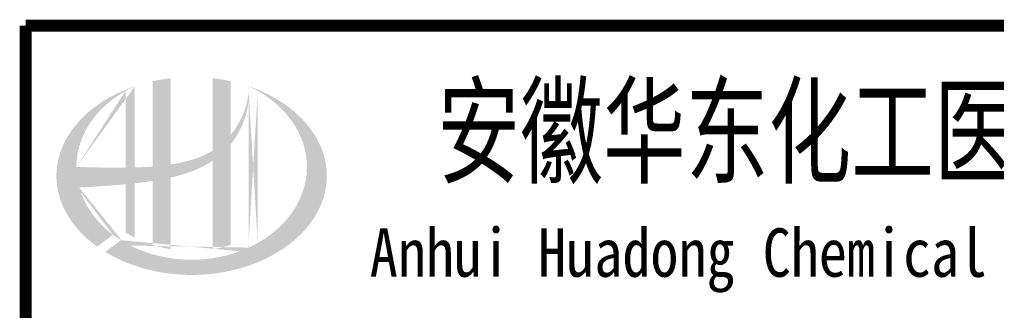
# Model space of a CAD drawing. Extents: x 6128144 to 12201635, y -1670122 to -706096.
# Drawn here: x 6673823 to 6679458, y -747987 to -746305 of the extents above; entities that cross this region are included whole.
import ezdxf
from ezdxf.enums import TextEntityAlignment as Align

# ---------------------------------------------------------------- set-up
doc = ezdxf.new("R2010")
doc.units = 0
doc.header["$LTSCALE"] = 1000
doc.header["$MEASUREMENT"] = 0
doc.layers.get('0').update_dxf_attribs({"linetype": 'CONTINUOUS'})
doc.styles.add('宋体', font='', dxfattribs={"width": 0.7})
doc.styles.get('宋体').set_extended_font_data('SimSun')

msp = doc.modelspace()

# ---------------------------------------------------------------- hatches: boundary and pattern name
h = msp.add_hatch(color=256)
edge = h.paths.add_edge_path()
edge.add_spline(control_points=[(6674694.1, -747217.9), (6674700.3, -747216.5), (6674706.3, -747215.1), (6674755.4, -747203.2), (6674798, -747190.2), (6674873, -747159.1), (6674906, -747142.1), (6674936.8, -747121.5)], knot_values=[61.629012, 61.629012, 61.629012, 61.629012, 63.330431, 63.330431, 75.353634, 75.353634, 85.398649, 85.398649, 85.398649, 85.398649], degree=3, periodic=0)
edge.add_line((6674936.8, -747121.5), (6674936.8, -747631.8))
edge.add_spline(control_points=[(6674936.8, -747631.8), (6674954, -747629), (6674971, -747625.7), (6675005.7, -747617.6), (6675023.4, -747612.8), (6675040.8, -747607.4)], knot_values=[4.908456, 4.908456, 4.908456, 4.908456, 4.992821, 4.992821, 5.083034, 5.083034, 5.083034, 5.083034], degree=3, periodic=0)
edge.add_line((6675040.8, -747607.4), (6675040.8, -747025.9))
edge.add_spline(control_points=[(6675040.8, -747025.9), (6675049.5, -747015), (6675057.7, -747003.6), (6675083.8, -746964), (6675099.4, -746934), (6675128.7, -746861.2), (6675139.9, -746817.4), (6675144.6, -746772.1), (6675144.7, -746770.8), (6675144.8, -746769.6)], knot_values=[97.991744, 97.991744, 97.991744, 97.991744, 101.64219, 101.64219, 110.337975, 110.337975, 121.934322, 121.934322, 122.270691, 122.270691, 122.270691, 122.270691], degree=3, periodic=0)
edge.add_line((6675144.8, -746769.6), (6675144.8, -746699.1))
edge.add_spline(control_points=[(6675144.8, -746699.1), (6675144.7, -746706.8), (6675144.4, -746714.5), (6675143.8, -746722.2)], knot_values=[126.194075, 126.194075, 126.194075, 126.194075, 128.396762, 128.396762, 128.396762, 128.396762], degree=3, periodic=0)
edge.add_spline(control_points=[(6675143.8, -746722.2), (6675143.3, -746728.4), (6675142.7, -746734.6), (6675141.9, -746740.8)], knot_values=[124.417049, 124.417049, 124.417049, 124.417049, 126.194075, 126.194075, 126.194075, 126.194075], degree=3, periodic=0)
edge.add_spline(control_points=[(6675141.9, -746740.8), (6675140.8, -746749.9), (6675139.3, -746759), (6675137.5, -746768.1)], knot_values=[121.80529, 121.80529, 121.80529, 121.80529, 124.417049, 124.417049, 124.417049, 124.417049], degree=3, periodic=0)
edge.add_spline(control_points=[(6675137.5, -746768.1), (6675135.2, -746780.3), (6675132.2, -746792.4), (6675128.7, -746804.4)], knot_values=[118.31574, 118.31574, 118.31574, 118.31574, 121.80529, 121.80529, 121.80529, 121.80529], degree=3, periodic=0)
edge.add_spline(control_points=[(6675128.7, -746804.4), (6675125.2, -746816.5), (6675121.2, -746828.6), (6675116.6, -746840.4)], knot_values=[114.795988, 114.795988, 114.795988, 114.795988, 118.31574, 118.31574, 118.31574, 118.31574], degree=3, periodic=0)
edge.add_spline(control_points=[(6675116.6, -746840.4), (6675112.1, -746852.1), (6675107.2, -746863.6), (6675101.7, -746875)], knot_values=[111.329641, 111.329641, 111.329641, 111.329641, 114.795988, 114.795988, 114.795988, 114.795988], degree=3, periodic=0)
edge.add_spline(control_points=[(6675101.7, -746875), (6675096.2, -746886.5), (6675090.2, -746897.9), (6675083.7, -746909)], knot_values=[107.79529, 107.79529, 107.79529, 107.79529, 111.329641, 111.329641, 111.329641, 111.329641], degree=3, periodic=0)
edge.add_spline(control_points=[(6675083.7, -746909), (6675077.4, -746919.8), (6675070.7, -746930.3), (6675063.6, -746940.6)], knot_values=[104.343579, 104.343579, 104.343579, 104.343579, 107.79529, 107.79529, 107.79529, 107.79529], degree=3, periodic=0)
edge.add_spline(control_points=[(6675063.6, -746940.6), (6675056.4, -746951), (6675048.8, -746961.1), (6675040.8, -746970.7)], knot_values=[100.8507, 100.8507, 100.8507, 100.8507, 104.343579, 104.343579, 104.343579, 104.343579], degree=3, periodic=0)
edge.add_line((6675040.8, -746970.7), (6675040.8, -746661.5))
edge.add_spline(control_points=[(6675040.8, -746661.5), (6675006.8, -746653.9), (6674972, -746648), (6674936.8, -746643.9)], knot_values=[4.423999, 4.423999, 4.423999, 4.423999, 4.558741, 4.558741, 4.558741, 4.558741], degree=3, periodic=0)
edge.add_line((6674936.8, -746643.9), (6674936.8, -747062.1))
edge.add_spline(control_points=[(6674936.8, -747062.1), (6674864.9, -747106.6), (6674780.7, -747129.8), (6674694.1, -747142.9)], knot_values=[63.246215, 63.246215, 63.246215, 63.246215, 87.689124, 87.689124, 87.689124, 87.689124], degree=3, periodic=0)
edge.add_line((6674694.1, -747142.9), (6674694.1, -746643.9))
edge.add_spline(control_points=[(6674694.1, -746643.9), (6674659, -746648), (6674624.2, -746653.9), (6674590.1, -746661.5)], knot_values=[4.866038, 4.866038, 4.866038, 4.866038, 5.000777, 5.000777, 5.000777, 5.000777], degree=3, periodic=0)
edge.add_line((6674590.1, -746661.5), (6674590.1, -747154.3))
edge.add_spline(control_points=[(6674590.1, -747154.3), (6674588.5, -747154.4), (6674553.5, -747157.1), (6674518.9, -747158.8), (6674486.1, -747159.9)], knot_values=[43.657356, 43.657356, 43.657356, 43.657356, 44.134253, 53.497092, 53.497092, 53.497092, 53.497092], degree=3, periodic=0)
edge.add_line((6674486.1, -747159.9), (6674486.1, -746690.7))
edge.add_spline(control_points=[(6674486.1, -746690.7), (6674469.1, -746696.6), (6674452.4, -746702.9), (6674435.9, -746709.6)], knot_values=[5.14157, 5.14157, 5.14157, 5.14157, 5.212921, 5.212921, 5.212921, 5.212921], degree=3, periodic=0)
edge.add_spline(control_points=[(6674435.9, -746709.6), (6674429, -746712.4), (6674422.2, -746715.3), (6674390, -746729.5), (6674365.4, -746741.8), (6674341.9, -746755)], knot_values=[5.212921, 5.212921, 5.212921, 5.212921, 5.24296, 5.24296, 5.355623, 5.355623, 5.355623, 5.355623], degree=3, periodic=0)
edge.add_spline(control_points=[(6674341.9, -746755), (6674327.1, -746763.3), (6674312.6, -746772.1), (6674298.6, -746781.2)], knot_values=[5.355623, 5.355623, 5.355623, 5.355623, 5.426974, 5.426974, 5.426974, 5.426974], degree=3, periodic=0)
edge.add_spline(control_points=[(6674298.6, -746781.2), (6674291.2, -746786), (6674283.9, -746790.9), (6674270.4, -746800.4), (6674264.2, -746804.9), (6674258.1, -746809.5)], knot_values=[5.426974, 5.426974, 5.426974, 5.426974, 5.464765, 5.464765, 5.498325, 5.498325, 5.498325, 5.498325], degree=3, periodic=0)
edge.add_spline(control_points=[(6674258.1, -746809.5), (6674232, -746829.1), (6674207.9, -746850), (6674186, -746871.9)], knot_values=[5.498325, 5.498325, 5.498325, 5.498325, 5.641027, 5.641027, 5.641027, 5.641027], degree=3, periodic=0)
edge.add_spline(control_points=[(6674186, -746871.9), (6674179.1, -746878.9), (6674172.3, -746886), (6674151.8, -746908.6), (6674139, -746924.5), (6674127.2, -746940.7)], knot_values=[5.641027, 5.641027, 5.641027, 5.641027, 5.686569, 5.686569, 5.783729, 5.783729, 5.783729, 5.783729], degree=3, periodic=0)
edge.add_spline(control_points=[(6674127.2, -746940.7), (6674112.1, -746961.4), (6674098.7, -746982.8), (6674085.6, -747007.8), (6674084, -747011), (6674082.4, -747014.2)], knot_values=[5.783729, 5.783729, 5.783729, 5.783729, 5.908374, 5.908374, 5.92643, 5.92643, 5.92643, 5.92643], degree=3, periodic=0)
edge.add_spline(control_points=[(6674082.4, -747014.2), (6674070, -747039.3), (6674059.9, -747064.9), (6674052.4, -747090.9)], knot_values=[5.92643, 5.92643, 5.92643, 5.92643, 6.069132, 6.069132, 6.069132, 6.069132], degree=3, periodic=0)
edge.add_spline(control_points=[(6674052.4, -747090.9), (6674049.2, -747102), (6674046.4, -747113.1), (6674041.1, -747139.3), (6674038.8, -747154.3), (6674037.4, -747169.4)], knot_values=[6.069132, 6.069132, 6.069132, 6.069132, 6.130179, 6.130179, 6.211834, 6.211834, 6.211834, 6.211834], degree=3, periodic=0)
edge.add_spline(control_points=[(6674037.4, -747169.4), (6674036.1, -747182.5), (6674035.5, -747195.7), (6674035.5, -747208.9)], knot_values=[6.211834, 6.211834, 6.211834, 6.211834, 6.283185, 6.283185, 6.283185, 6.283185], degree=3, periodic=0)
edge.add_spline(control_points=[(6674035.5, -747208.9), (6674035.5, -747218.3), (6674035.8, -747227.6), (6674036.4, -747236.9)], knot_values=[6.283185, 6.283185, 6.283185, 6.283185, 6.333655, 6.333655, 6.333655, 6.333655], degree=3, periodic=0)
edge.add_spline(control_points=[(6674036.4, -747236.9), (6674037.7, -747255.6), (6674040.2, -747274.2), (6674044, -747292.7)], knot_values=[6.333655, 6.333655, 6.333655, 6.333655, 6.434594, 6.434594, 6.434594, 6.434594], degree=3, periodic=0)
edge.add_spline(control_points=[(6674044, -747292.7), (6674044.2, -747293.9), (6674044.5, -747295.1), (6674048.4, -747313.6), (6674053.2, -747330.8), (6674059, -747347.8)], knot_values=[6.434594, 6.434594, 6.434594, 6.434594, 6.441278, 6.441278, 6.535532, 6.535532, 6.535532, 6.535532], degree=3, periodic=0)
edge.add_spline(control_points=[(6674059, -747347.8), (6674065.3, -747366.1), (6674072.8, -747384.1), (6674081.5, -747401.9)], knot_values=[6.535532, 6.535532, 6.535532, 6.535532, 6.636471, 6.636471, 6.636471, 6.636471], degree=3, periodic=0)
edge.add_spline(control_points=[(6674081.5, -747401.9), (6674083.7, -747406.4), (6674086, -747410.8), (6674095.4, -747428.5), (6674103.1, -747441.5), (6674111.4, -747454.4)], knot_values=[6.636471, 6.636471, 6.636471, 6.636471, 6.661894, 6.661894, 6.73741, 6.73741, 6.73741, 6.73741], degree=3, periodic=0)
edge.add_spline(control_points=[(6674111.4, -747454.4), (6674122.6, -747471.5), (6674135, -747488.3), (6674148.5, -747504.7)], knot_values=[6.73741, 6.73741, 6.73741, 6.73741, 6.838349, 6.838349, 6.838349, 6.838349], degree=3, periodic=0)
edge.add_spline(control_points=[(6674148.5, -747504.7), (6674154.4, -747511.9), (6674160.6, -747518.9), (6674175.1, -747534.9), (6674183.6, -747543.7), (6674192.5, -747552.3)], knot_values=[6.838349, 6.838349, 6.838349, 6.838349, 6.88251, 6.88251, 6.939288, 6.939288, 6.939288, 6.939288], degree=3, periodic=0)
edge.add_spline(control_points=[(6674192.5, -747552.3), (6674208.3, -747567.7), (6674225.2, -747582.5), (6674243.1, -747596.8)], knot_values=[6.939288, 6.939288, 6.939288, 6.939288, 7.040227, 7.040227, 7.040227, 7.040227], degree=3, periodic=0)
edge.add_spline(control_points=[(6674243.1, -747596.8), (6674252, -747603.9), (6674261.2, -747610.8), (6674270.6, -747617.6)], knot_values=[7.040227, 7.040227, 7.040227, 7.040227, 7.090696, 7.090696, 7.090696, 7.090696], degree=3, periodic=0)
edge.add_line((6674270.6, -747617.6), (6674361.8, -747549.2))
edge.add_ellipse((6674815.5, -747156.9), major_axis=(665, 0), ratio=0.806676, start_angle=192.819, end_angle=226.9853, ccw=False)
edge.add_spline(control_points=[(6674167, -747276), (6674191.1, -747274.5), (6674215.1, -747273), (6674303.8, -747267.5), (6674368.6, -747263.2), (6674434.1, -747256.9)], knot_values=[11.398263, 11.398263, 11.398263, 11.398263, 18.40729, 18.40729, 37.18094, 37.18094, 37.18094, 37.18094], degree=3, periodic=0)
edge.add_line((6674434.1, -747256.9), (6674434.1, -747535.9))
edge.add_spline(control_points=[(6674434.1, -747535.9), (6674437.7, -747538.2), (6674441.3, -747540.4), (6674458.2, -747550.6), (6674472, -747558.1), (6674486.1, -747565.3)], knot_values=[4.049945, 4.049945, 4.049945, 4.049945, 4.072021, 4.072021, 4.153257, 4.153257, 4.153257, 4.153257], degree=3, periodic=0)
edge.add_line((6674486.1, -747565.3), (6674486.1, -747251.4))
edge.add_spline(control_points=[(6674486.1, -747251.4), (6674518.3, -747247.7), (6674550.7, -747243.5), (6674585.6, -747238.1), (6674587.9, -747237.8), (6674590.1, -747237.4)], knot_values=[42.135009, 42.135009, 42.135009, 42.135009, 51.307228, 51.307228, 51.948574, 51.948574, 51.948574, 51.948574], degree=3, periodic=0)
edge.add_line((6674590.1, -747237.4), (6674590.1, -747607.4))
edge.add_spline(control_points=[(6674590.1, -747607.4), (6674623.8, -747617.9), (6674658.6, -747626.1), (6674694.1, -747631.8)], knot_values=[4.34174, 4.34174, 4.34174, 4.34174, 4.516316, 4.516316, 4.516316, 4.516316], degree=3, periodic=0)
edge.add_line((6674694.1, -747631.8), (6674694.1, -747217.9))
edge = h.paths.add_edge_path(flags=16)
edge.add_ellipse((6674815.5, -747156.9), major_axis=(665, 0), ratio=0.806676, start_angle=124.9875, end_angle=179.999, ccw=False)
edge.add_line((6674434.1, -746717.4), (6674434.1, -747161))
edge.add_spline(control_points=[(6674434.1, -747161), (6674338.8, -747162.3), (6674244.8, -747159.3), (6674150.4, -747156.9)], knot_values=[11.27373, 11.27373, 11.27373, 11.27373, 38.687513, 38.687513, 38.687513, 38.687513], degree=3, periodic=0)
edge = h.paths.add_edge_path()
edge.add_spline(control_points=[(6674316.6, -747648.1), (6674347.7, -747667.1), (6674380.8, -747684.3), (6674465.5, -747721.6), (6674518.7, -747739.4), (6674629.5, -747766), (6674686.9, -747774.7), (6674803.1, -747782.5), (6674861.7, -747781.5), (6674977.3, -747770.1), (6675034.2, -747759.5), (6675143.2, -747729.5), (6675195.3, -747709.9), (6675292.3, -747663.1), (6675337, -747635.7), (6675417, -747574.8), (6675452.2, -747541.2), (6675511.5, -747469.7), (6675535.6, -747431.8), (6675572, -747353.7), (6675584.3, -747313.5), (6675596.8, -747232.3), (6675597.1, -747191.3), (6675585.6, -747109.9), (6675573.8, -747069.3), (6675538.2, -746990.6), (6675514.4, -746952.4), (6675455.6, -746880.2), (6675420.6, -746846.3), (6675340.8, -746784.6), (6675296, -746756.9), (6675214.8, -746717.2), (6675180.5, -746703), (6675144.8, -746690.7)], knot_values=[0.886421, 0.886421, 0.886421, 0.886421, 1.040557, 1.040557, 1.261172, 1.261172, 1.481788, 1.481788, 1.702404, 1.702404, 1.92302, 1.92302, 2.143636, 2.143636, 2.364252, 2.364252, 2.584868, 2.584868, 2.805484, 2.805484, 3.026099, 3.026099, 3.246715, 3.246715, 3.46852, 3.46852, 3.690325, 3.690325, 3.91213, 3.91213, 4.133935, 4.133935, 4.283209, 4.283209, 4.283209, 4.283209], degree=3, periodic=0)
edge.add_line((6675144.8, -746690.7), (6675144.8, -746690.8))
edge.add_spline(control_points=[(6675144.8, -746690.9), (6675144.8, -746693.6), (6675144.8, -746696.4), (6675144.8, -746699.1)], knot_values=[128.396762, 128.396762, 128.396762, 128.396762, 129.192193, 129.192193, 129.192193, 129.192193], degree=3, periodic=0)
edge.add_line((6675144.8, -746699.1), (6675144.8, -747623))
edge.add_ellipse((6674815.5, -747156.9), major_axis=(665, 0), ratio=0.806676, start_angle=232.1054, end_angle=299.6833, ccw=False)
edge.add_line((6674407, -747580.3), (6674316.6, -747648.1))
edge = h.paths.add_edge_path(flags=16)
edge.add_ellipse((6674815.5, -747156.9), major_axis=(665, 0), ratio=0.806676, start_angle=304.9875, end_angle=415.0121, ccw=False)
edge.add_line((6675196.8, -747596.4), (6675196.8, -746717.4))

# ---------------------------------------------------------------- linework, layer by layer
at = {"const_width": 70}
for points in [[(6691857.6, -746339.6), (6673857.6, -746339.6)], [(6673857.6, -746339.6), (6673857.6, -752339.6)]]:
    msp.add_lwpolyline(points, dxfattribs=at)

# ---------------------------------------------------------------- texts
at = {"style": '宋体'}
for s, height, width, p in [('安徽华东化工医药工程有限责任公司', 500, 0.7, (6680052.5, -746939.6)), ('Anhui Huadong Chemical & Medical Engineering Co.,Ltd', 280, 0.85, (6680052.5, -747689.6))]:
    msp.add_text(s, height=height, dxfattribs=dict(at, width=width)).set_placement(p, align=Align.MIDDLE)

doc.saveas('drawing.dxf')
